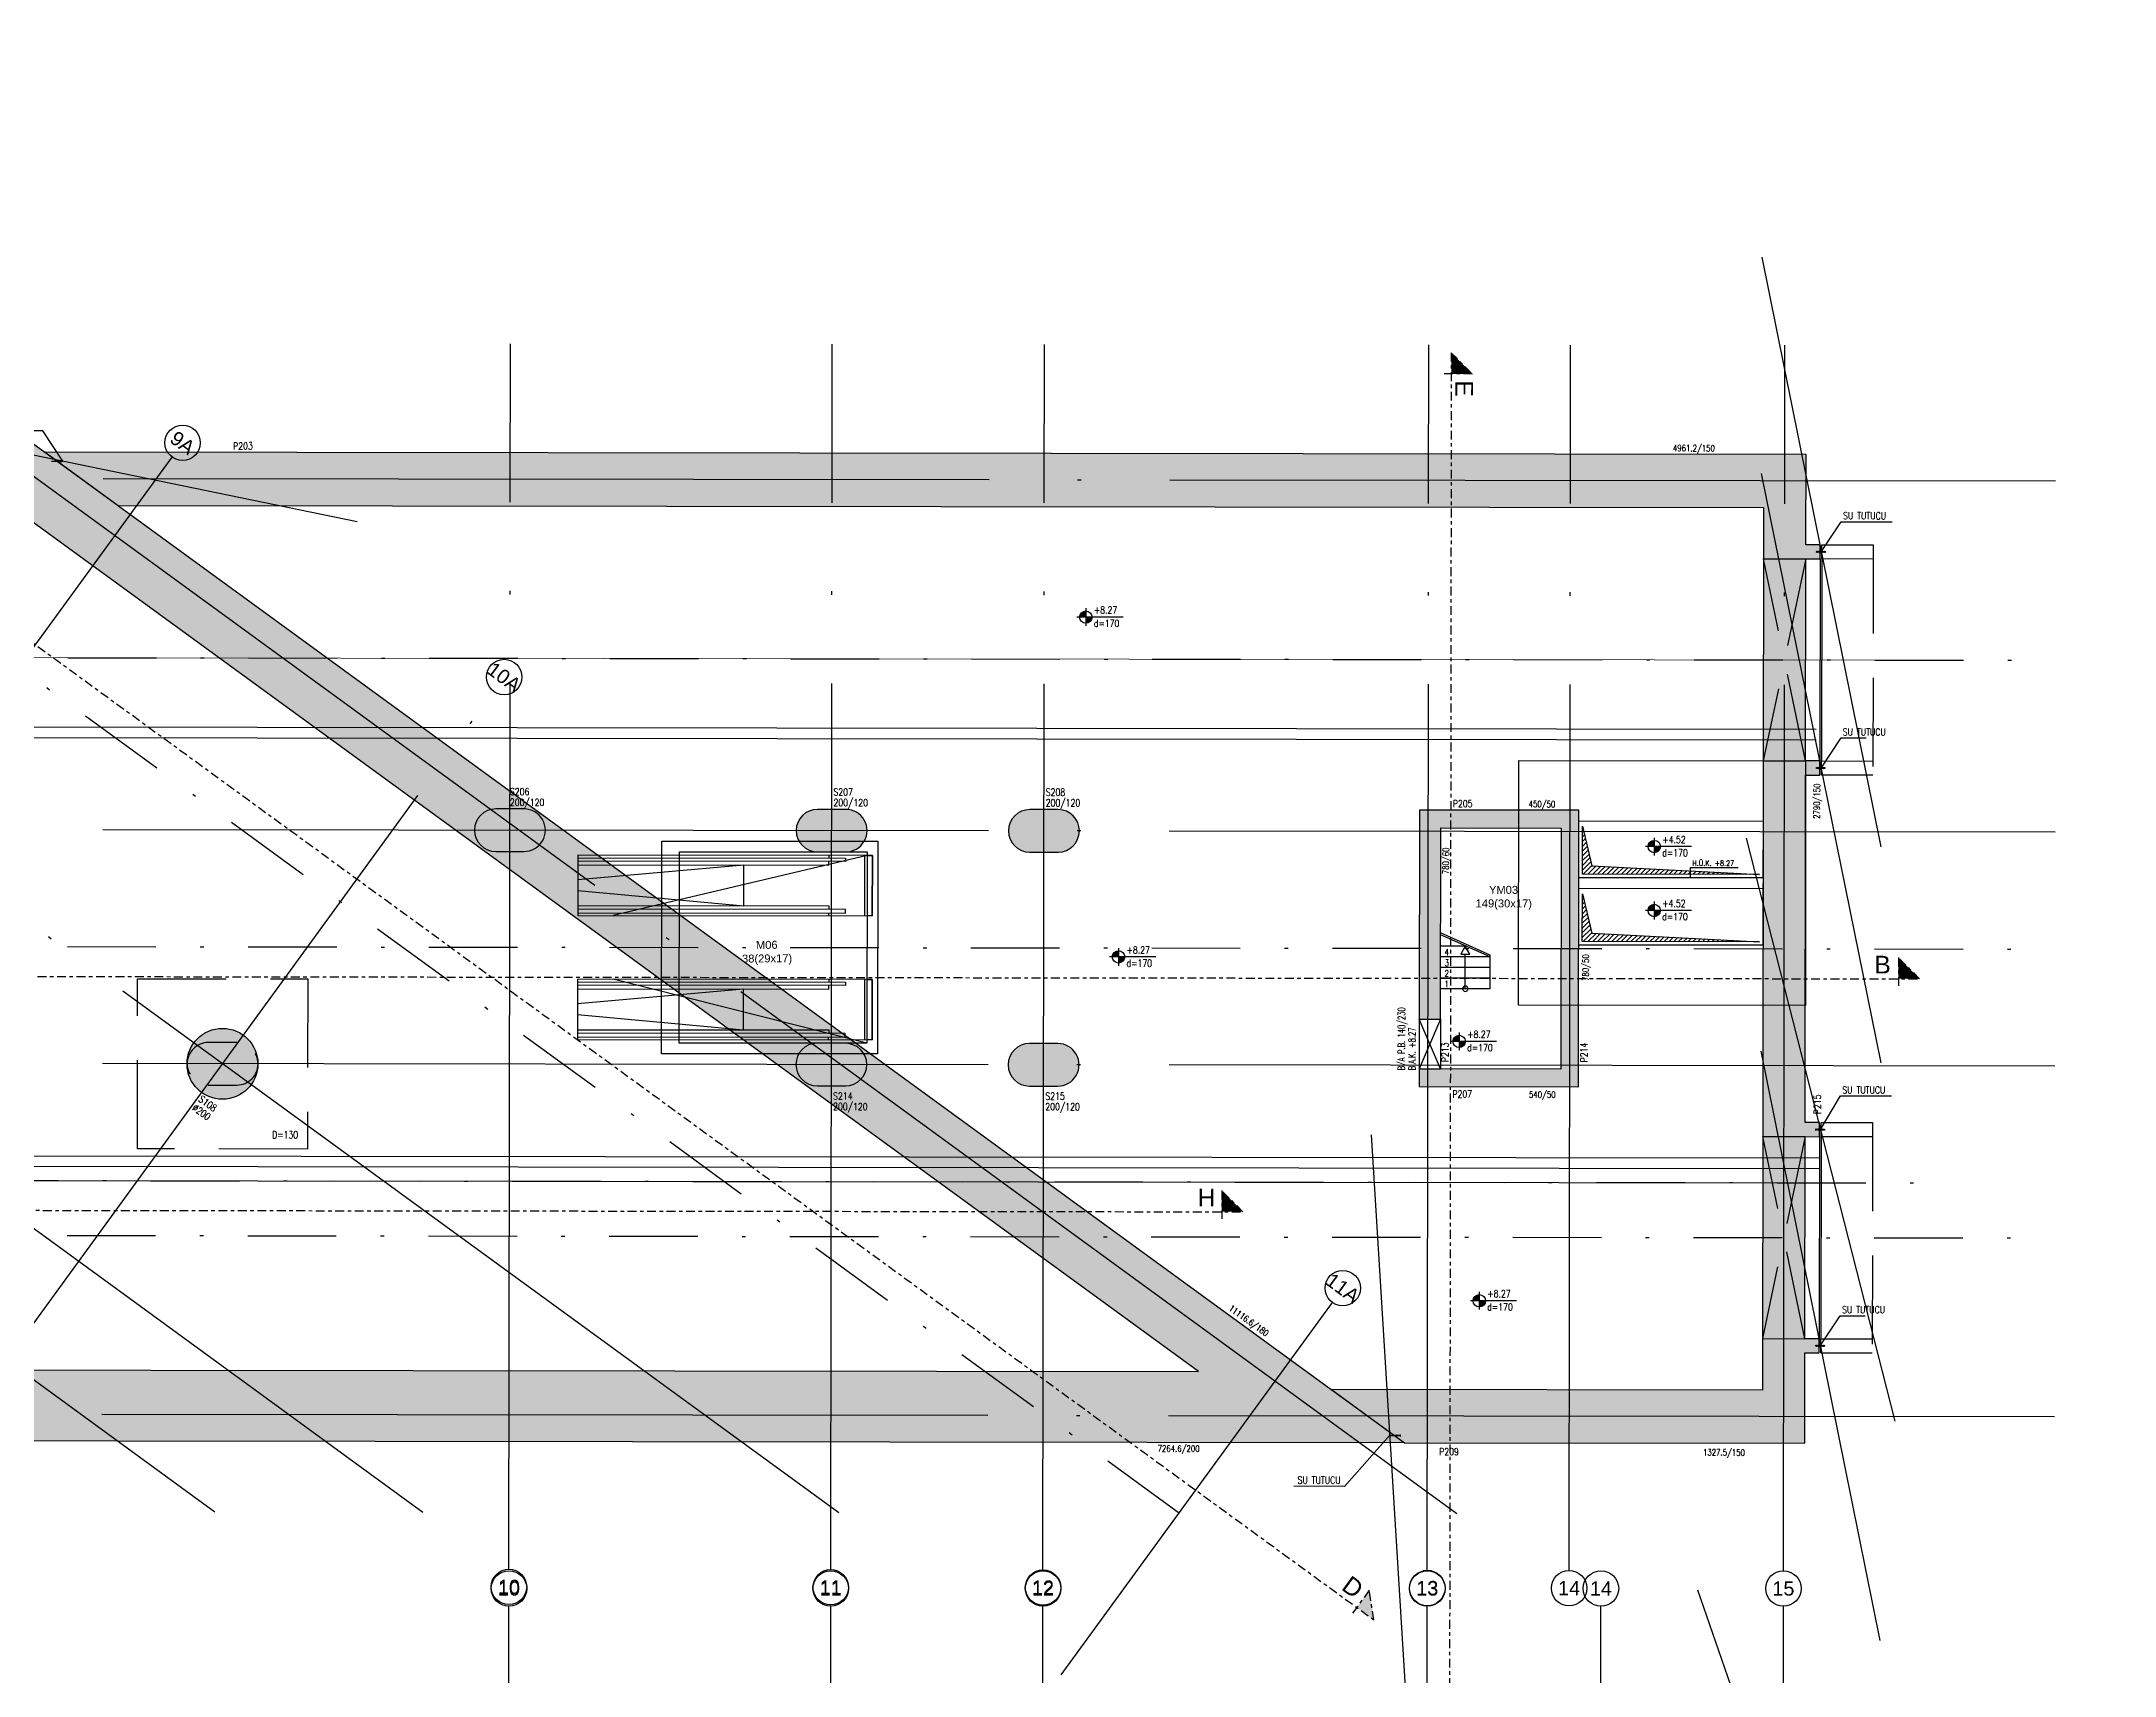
# Model space of a CAD drawing. Header units: millimetres. Extents: x 400382 to 401422, y 4543975 to 4544126.
# Drawn here: x 400803.3 to 400861.8, y 4544051.7 to 4544097.8 of the extents above; entities that cross this region are included whole.
import ezdxf
from ezdxf.enums import TextEntityAlignment as Align

# ---------------------------------------------------------------- set-up
doc = ezdxf.new("R2010")
doc.units = ezdxf.units.MM
for name, pattern in [('AKS', [3, 2.5, -0.25, 0, -0.25]), ('CENTER', [2, 1.25, -0.25, 0.25, -0.25]), ('CIZGI', [0.4, 0.25, -0.15]), ('CONTINU', [0]), ('DASHDOT2', [0.5, 0.25, -0.125, 0, -0.125]), ('HIDDEN', [0.375, 0.25, -0.125]), ('UUC-ST-KAL-I05-101-U-000$0$ACAD_ISO05W100', [33, 24, -3, 0, -3, 0, -3])]:
    doc.linetypes.add(name, pattern=pattern)
doc.layers.add('A-DETL', color=90, linetype='Continuous', lineweight=15)
for name, color, linetype in [('aks prota', 2, 'AKS'), ('boşluk prota', 2, 'Continuous'), ('boşluk taraması prota', 252, 'Continuous'), ('caks prota', 4, 'Continuous'), ('kesit tarama prota', 252, 'Continuous'), ('kiriş prota', 6, 'Continuous'), ('kolon prota', 1, 'Continuous'), ('kolon tarama prota', 252, 'Continuous'), ('lkolon prota', 4, 'Continuous'), ('lperde prota', 4, 'Continuous'), ('merdiven prota', 2, 'Continuous'), ('metraj prota', 2, 'Continuous'), ('not prota', 2, 'Continuous'), ('not yazısı prota', 6, 'Continuous'), ('not çizgisi prota', 4, 'Continuous'), ('perde prota', 1, 'Continuous'), ('PRT-AL-TUNEL_EKSENI', 14, 'DASHDOT2'), ('PRT-MI-ad_dim', 8, 'Continuous'), ('prt-s-taxis', 7, 'Continuous'), ('skesit prota', 7, 'Continuous'), ('st-s_level (kot)', 6, 'Continuous'), ('st-s_levelmark (kot işareti)', 4, 'Continuous'), ('st_s_not çizgisi', 4, 'CIZGI'), ('st_s_su tutucu', 2, 'Continuous'), ('st_s_ölçü', 4, 'Continuous'), ('taks prota', 7, 'Continuous'), ('temel prota', 6, 'Continuous'), ('tkesit prota', 7, 'Continuous'), ('tkolon prota', 6, 'Continuous'), ('tnot prota', 4, 'Continuous'), ('tperde prota', 6, 'Continuous'), ('UUC-ST-KAL-I05-101-U-000$0$st_s_su tutucu', 2, 'Continuous')]:
    doc.layers.add(name, color=color, linetype=linetype)
doc.styles.add('Arial', font='Arial.ttf')
doc.styles.add('OLCU', font='romanstw.shx')
doc.styles.add('PRT-MI-a_Arial', font='Arial.ttf', dxfattribs={"height": 30})
doc.styles.add('TAKS', font='Arial Unicode.ttf')
doc.styles.add('tkolon', font='romanstw.shx')
doc.styles.add('TNOT', font='romanstw.shx', dxfattribs={"width": 0.8, "height": 250})
doc.styles.add('TSIMPLEX', font='romanstw.shx')
doc.dimstyles.new('1-50', dxfattribs={"dimtxt": 10, "dimasz": 4, "dimexe": 4, "dimexo": 8, "dimgap": 4, "dimtad": 1, "dimdec": 1, "dimrnd": 0.05, "dimzin": 9, "dimdsep": 46, "dimtxsty": 'OLCU', "dimblk1": 'OBLIQUE', "dimblk2": 'OBLIQUE', "dimsah": 1, "dimcen": 2, "dimdle": 4, "dimclrd": 4, "dimclre": 4, "dimclrt": 3, "dimadec": 1, "dimazin": 0, "dimtfac": 1, "dimtdec": 1, "dimtix": 1, "dimtmove": 2, "dimatfit": 3, "dimldrblk": 'OBLIQUE', "dimfxl": 1, "dimtvp": 1, "dimtolj": 1, "dimtzin": 1, "dimarcsym": 0})

# ---------------------------------------------------------------- blocks, each defined once
blk = doc.blocks.new('_Oblique')
at = {"layer": 'st_s_ölçü', "lineweight": -2}
blk.add_line((-0.5, -0.5), (0.5, 0.5), dxfattribs=at)
blk = doc.blocks.new('A$C5FA63770')
at = {"color": 253}
blk.add_lwpolyline([(-574.4, 268.9), (-574.4, 98.9)], dxfattribs=at)
at = {"layer": 'st_s_ölçü', "color": 252, "ltscale": 0.1}
blk.add_line((236, 98.9), (236, 268.9), dxfattribs=at)
for points in [[(-574.4, 98.9), (257, 98.9), (257, 268.9), (-574.4, 268.9)], [(-574.4, 261.4), (181.3, 261.4), (181.3, 251.7), (-574.4, 251.7)], [(-574.4, 241.4), (134.3, 241.4), (134.3, 251.7)], [(-574.4, 168.9), (-105.9, 126.4), (-105.9, 241.4), (-574.4, 198.9)], [(134.3, 268.9), (134.3, 261.4)], [(-574.4, 126.4), (134.3, 126.4), (134.3, 116.2)], [(-574.4, 106.4), (181.3, 106.4), (181.3, 116.2), (-574.4, 116.2)], [(134.3, 98.9), (134.3, 106.4)]]:
    blk.add_lwpolyline(points, dxfattribs=at)
blk = doc.blocks.new('Stair_Anotation')
at = {"color": 0, "style": 'PRT-MI-a_Arial'}
blk.add_attdef('M.ADI', text='', height=0.2, dxfattribs=at).set_placement((0, 0), align=Align.BOTTOM_CENTER)
blk.add_attdef('BAS.SAYI-(EN-RIHT)', text='', height=0.2, dxfattribs=at).set_placement((0, -0.08), align=Align.TOP_CENTER)
blk = doc.blocks.new('PLAN_KOT')
at = {"layer": 'st-s_levelmark (kot işareti)'}
h = blk.add_hatch(color=256, dxfattribs=at)
h.paths.add_polyline_path([(0, 17.5, 0.414214), (-17.5, 0), (0, 0)])
h.paths.add_polyline_path([(17.5, 0), (0, 0), (0, -17.5, 0.414214)])
for p, q in [((105, 0), (-25, 0)), ((0, 25), (0, -25))]:
    blk.add_line(p, q, dxfattribs=at)
blk.add_circle((0, 0), 17.5, dxfattribs=at)
at = {"layer": 'st-s_level (kot)', "color": 6, "style": 'OLCU', "width": 0.8}
for tag, p in [('KOT', (22.7, 9.8)), ('DÖŞEME_KALINLIĞI', (22.7, -27.6))]:
    blk.add_attdef(tag, p, '', height=20, dxfattribs=at)
blk = doc.blocks.new('*U38')
at = {"layer": 'metraj prota', "color": 4}
blk.add_lwpolyline([(-120, 0), (-97.5, 13), (-97.5, -13)], close=True, dxfattribs=at)
blk.add_lwpolyline([(0, 0), (-97.5, 0)], dxfattribs=at)
blk.add_circle((0, 0), 7.5, dxfattribs=at)
blk = doc.blocks.new('D')
at = {"layer": 'st_s_su tutucu', "linetype": 'CONTINU', "ltscale": 0.2}
for p, q in [((-39988, 52508), (-39993, 52508)), ((-39993, 52508), (-39993, 52507)), ((-39993, 52507), (-39991, 52506)), ((-39993, 52449), (-39991, 52450)), ((-39993, 52448), (-39993, 52449)), ((-39988, 52448), (-39993, 52448)), ((-39991, 52499), (-39992, 52499)), ((-39992, 52499), (-39992, 52498)), ((-39992, 52498), (-39991, 52498)), ((-39991, 52489), (-39992, 52489)), ((-39992, 52489), (-39992, 52488)), ((-39992, 52488), (-39991, 52488)), ((-39991, 52479), (-39992, 52479)), ((-39992, 52479), (-39992, 52478)), ((-39992, 52478), (-39991, 52478)), ((-39992, 52468), (-39992, 52469)), ((-39992, 52469), (-39991, 52469)), ((-39991, 52468), (-39992, 52468)), ((-39992, 52458), (-39992, 52459)), ((-39992, 52459), (-39991, 52459)), ((-39991, 52458), (-39992, 52458)), ((-39991, 52506), (-39991, 52499)), ((-39991, 52498), (-39991, 52489)), ((-39991, 52488), (-39991, 52479)), ((-39991, 52469), (-39991, 52478)), ((-39991, 52459), (-39991, 52468)), ((-39991, 52450), (-39991, 52458)), ((-39990, 52506), (-39988, 52507)), ((-39990, 52499), (-39990, 52506)), ((-39989, 52499), (-39990, 52499)), ((-39990, 52489), (-39990, 52498)), ((-39990, 52498), (-39989, 52498)), ((-39989, 52489), (-39990, 52489)), ((-39990, 52479), (-39990, 52488)), ((-39990, 52488), (-39989, 52488)), ((-39989, 52479), (-39990, 52479)), ((-39990, 52478), (-39989, 52478)), ((-39990, 52478), (-39990, 52469)), ((-39990, 52469), (-39989, 52469)), ((-39989, 52468), (-39990, 52468)), ((-39990, 52468), (-39990, 52459)), ((-39990, 52459), (-39989, 52459)), ((-39989, 52458), (-39990, 52458)), ((-39990, 52458), (-39990, 52450)), ((-39990, 52450), (-39988, 52449)), ((-39989, 52498), (-39989, 52499)), ((-39989, 52488), (-39989, 52489)), ((-39989, 52478), (-39989, 52479)), ((-39989, 52469), (-39989, 52468)), ((-39989, 52459), (-39989, 52458)), ((-39988, 52507), (-39988, 52508)), ((-39988, 52449), (-39988, 52448))]:
    blk.add_line(p, q, dxfattribs=at)

msp = doc.modelspace()

# ---------------------------------------------------------------- hatches: boundary and pattern name
at = {"layer": 'boşluk taraması prota', "ltscale": 2}
h = msp.add_hatch(dxfattribs=at)
h.set_pattern_fill('ANSI31', color=256, scale=0.03, angle=-0.07155, style=0)
h.set_pattern_definition([(44.928447, (400144.07635, 4543663.90967), (-0.067267757, 0.06743598), [])])
h.paths.add_polyline_path([(400846.815, 4544075.67), (400847.08, 4544074.557), (400851.811, 4544074.314), (400846.814, 4544074.32)])
h = msp.add_hatch(dxfattribs=at)
h.set_pattern_fill('ANSI31', color=256, scale=0.03, angle=-0.07155, style=0)
h.set_pattern_definition([(44.928447, (400144.07414, 4543662.00854), (-0.067267757, 0.06743598), [])])
h.paths.add_polyline_path([(400846.813, 4544073.769), (400847.078, 4544072.656), (400851.809, 4544072.413), (400846.812, 4544072.419)])
at = {"layer": 'kesit tarama prota'}
h = msp.add_hatch(color=256, dxfattribs=at)
h.dxf.hatch_style = 1
h.paths.add_polyline_path([(400843.712, 4544088.431), (400843.113, 4544089.032), (400843.112, 4544088.432)])
h = msp.add_hatch(color=256, dxfattribs=at)
h.dxf.hatch_style = 1
h.paths.add_polyline_path([(400855.733, 4544071.967), (400856.332, 4544071.366), (400855.732, 4544071.367)])
h = msp.add_hatch(color=256, dxfattribs=at)
h.dxf.hatch_style = 1
h.paths.add_polyline_path([(400836.636, 4544065.393), (400837.235, 4544064.793), (400836.635, 4544064.793)])
h = msp.add_hatch(color=256, dxfattribs=at)
h.dxf.hatch_style = 1
h.paths.add_polyline_path([(400840.799, 4544054.116), (400840.931, 4544053.278), (400840.446, 4544053.631)])
at = {"layer": 'kolon tarama prota'}
h = msp.add_hatch(color=256, dxfattribs=at)
h.dxf.hatch_style = 1
h.paths.add_polyline_path([(400839.733, 4544059.78), (400751.942, 4544123.732), (400726.8, 4544089.218), (400728.013, 4544088.335), (400741.847, 4544078.259), (400741.837, 4544067.953), (400756.012, 4544067.935), (400769.15, 4544058.368), (400841.796, 4544058.278)])
h.paths.add_polyline_path([(400769.462, 4544060.368), (400756.737, 4544069.634), (400743.537, 4544069.65), (400743.549, 4544079.247), (400729.477, 4544089.496), (400752.499, 4544121.099), (400835.983, 4544060.285)], flags=16)
h.paths.add_polyline_path([(400786.008, 4544068.397), (400786.009, 4544069.647), (400783.909, 4544069.65), (400783.908, 4544068.4), (400782.438, 4544068.402), (400782.448, 4544076.202), (400786.657, 4544076.197), (400786.655, 4544074.947), (400788.755, 4544074.944), (400788.756, 4544076.194), (400798.312, 4544076.182), (400798.311, 4544074.932), (400800.047, 4544074.93), (400800.038, 4544068.38), (400797.747, 4544068.383), (400797.748, 4544069.633), (400795.648, 4544069.635), (400795.647, 4544068.385)], flags=0)
h.paths.add_polyline_path([(400786.308, 4544068.697), (400786.31, 4544069.947), (400783.61, 4544069.95), (400783.608, 4544068.7), (400782.739, 4544068.701), (400782.748, 4544075.901), (400786.357, 4544075.897), (400786.355, 4544074.647), (400789.055, 4544074.644), (400789.057, 4544075.894), (400798.013, 4544075.882), (400798.011, 4544074.632), (400799.746, 4544074.63), (400799.739, 4544068.68), (400798.047, 4544068.682), (400798.049, 4544069.932), (400795.349, 4544069.936), (400795.347, 4544068.686)], flags=0)
h.paths.add_polyline_path([(400764.488, 4544107.664), (400764.245, 4544107.841), (400765.423, 4544109.458), (400765.665, 4544109.281)], flags=0)
h = msp.add_hatch(color=256, dxfattribs=at)
h.dxf.hatch_style = 1
h.paths.add_polyline_path([(400805.492, 4544084.723), (400851.924, 4544084.665), (400851.893, 4544059.765), (400839.733, 4544059.78), (400841.796, 4544058.278), (400853.091, 4544058.264), (400853.094, 4544060.814), (400853.494, 4544060.813), (400853.495, 4544061.213), (400853.095, 4544061.214), (400853.102, 4544066.914), (400853.502, 4544066.913), (400853.502, 4544067.313), (400853.102, 4544067.314), (400853.115, 4544077.114), (400853.515, 4544077.113), (400853.515, 4544077.513), (400853.115, 4544077.514), (400853.122, 4544083.214), (400853.522, 4544083.213), (400853.523, 4544083.613), (400853.123, 4544083.614), (400853.126, 4544086.164), (400803.429, 4544086.226)])
h = msp.add_hatch(color=256, dxfattribs=at)
h.dxf.hatch_style = 1
edge = h.paths.add_edge_path()
edge.add_arc((400816.148, 4544075.56), 0.6, 89.92845, 269.92845)
edge.add_line((400816.147, 4544074.96), (400816.947, 4544074.959))
edge.add_arc((400816.948, 4544075.559), 0.6, 269.92845, 449.92845)
edge.add_line((400816.948, 4544076.159), (400816.148, 4544076.16))
h = msp.add_hatch(color=256, dxfattribs=at)
h.dxf.hatch_style = 1
edge = h.paths.add_edge_path()
edge.add_arc((400825.228, 4544075.548), 0.6, 89.92845, 269.92845)
edge.add_line((400825.227, 4544074.948), (400826.027, 4544074.947))
edge.add_arc((400826.028, 4544075.547), 0.6, 269.92845, 449.92845)
edge.add_line((400826.028, 4544076.147), (400825.228, 4544076.148))
h = msp.add_hatch(color=256, dxfattribs=at)
h.dxf.hatch_style = 1
edge = h.paths.add_edge_path()
edge.add_arc((400831.218, 4544075.541), 0.6, 89.92845, 269.92845)
edge.add_line((400831.217, 4544074.941), (400832.017, 4544074.94))
edge.add_arc((400832.018, 4544075.54), 0.6, 269.92845, 449.92845)
edge.add_line((400832.018, 4544076.14), (400831.218, 4544076.141))
h = msp.add_hatch(color=256, dxfattribs=at)
h.dxf.hatch_style = 1
h.paths.add_polyline_path([(400846.716, 4544076.122), (400842.216, 4544076.127), (400842.209, 4544070.227), (400842.809, 4544070.227), (400842.815, 4544075.626), (400846.215, 4544075.622), (400846.207, 4544068.822), (400842.207, 4544068.827), (400842.206, 4544068.327), (400846.706, 4544068.322)])
h = msp.add_hatch(color=256, dxfattribs=at)
h.dxf.hatch_style = 1
edge = h.paths.add_edge_path()
edge.add_arc((400808.436, 4544068.969), 1, -0.07155, 359.92845)
h = msp.add_hatch(color=256, dxfattribs=at)
h.dxf.hatch_style = 1
edge = h.paths.add_edge_path()
edge.add_arc((400825.219, 4544068.948), 0.6, 89.92845, 269.92845)
edge.add_line((400825.219, 4544068.348), (400826.019, 4544068.347))
edge.add_arc((400826.019, 4544068.947), 0.6, 269.92845, 449.92845)
edge.add_line((400826.02, 4544069.547), (400825.22, 4544069.548))
h = msp.add_hatch(color=256, dxfattribs=at)
h.dxf.hatch_style = 1
edge = h.paths.add_edge_path()
edge.add_arc((400831.209, 4544068.941), 0.6, 89.92845, 269.92845)
edge.add_line((400831.209, 4544068.341), (400832.009, 4544068.34))
edge.add_arc((400832.009, 4544068.94), 0.6, 269.92845, 449.92845)
edge.add_line((400832.01, 4544069.54), (400831.21, 4544069.541))

# ---------------------------------------------------------------- linework, layer by layer
at = {"layer": 'A-DETL', "color": 1, "lineweight": 5}
msp.add_lwpolyline([(400700.54, 4544080.554), (400856.263, 4544080.36)], dxfattribs=at)
at = {"layer": 'aks prota', "ltscale": 10}
for p, q in [((400843.27, 4544056.276), (400748.755, 4544125.125)), ((400825.832, 4544056.298), (400742.72, 4544116.84)), ((400814.093, 4544056.312), (400738.657, 4544111.263)), ((400808.223, 4544056.32), (400736.626, 4544108.475)), ((400816.522, 4544054.711), (400816.565, 4544089.28)), ((400825.602, 4544054.7), (400825.645, 4544089.269)), ((400831.592, 4544054.692), (400831.635, 4544089.262)), ((400842.437, 4544054.679), (400842.48, 4544089.253)), ((400846.437, 4544054.674), (400846.48, 4544089.248)), ((400852.487, 4544054.666), (400852.53, 4544089.241)), ((400785.352, 4544056.348), (400807.016, 4544086.088)), ((400860.169, 4544085.405), (400696.976, 4544085.609)), ((400799.233, 4544056.331), (400816.093, 4544079.475)), ((400860.156, 4544075.505), (400696.964, 4544075.709)), ((400860.148, 4544068.905), (400696.955, 4544069.109)), ((400832.105, 4544051.728), (400839.759, 4544062.235)), ((400860.136, 4544059.005), (400696.943, 4544059.209)), ((400816.522, 4544005.838), (400816.522, 4544053.666)), ((400825.602, 4544005.838), (400825.602, 4544053.666)), ((400831.592, 4544005.838), (400831.592, 4544053.666)), ((400842.437, 4544005.838), (400842.437, 4544053.666)), ((400847.337, 4544005.838), (400847.337, 4544053.666)), ((400852.487, 4544005.838), (400852.487, 4544053.666))]:
    msp.add_line(p, q, dxfattribs=at)
at = {"layer": 'boşluk prota', "ltscale": 0.05}
for points in [[(400846.815, 4544075.67), (400847.08, 4544074.557), (400851.811, 4544074.314), (400846.814, 4544074.32)], [(400846.813, 4544073.769), (400847.078, 4544072.656), (400851.809, 4544072.413), (400846.812, 4544072.419)]]:
    msp.add_lwpolyline(points, close=True, dxfattribs=at)
at = {"layer": 'caks prota', "ltscale": 0.05}
for centre in [(400807.311, 4544086.491), (400816.385, 4544079.881), (400840.051, 4544062.641), (400816.521, 4544054.211), (400816.522, 4544054.166), (400825.601, 4544054.2), (400825.601, 4544054.166), (400831.593, 4544054.192), (400831.593, 4544054.166), (400842.438, 4544054.179), (400842.438, 4544054.166), (400846.438, 4544054.174), (400847.338, 4544054.166), (400852.487, 4544054.166), (400852.487, 4544054.166)]:
    msp.add_circle(centre, 0.5, dxfattribs=at)
at = {"layer": 'kiriş prota'}
msp.add_line((400702, 4544065.802), (400853.5, 4544065.613), dxfattribs=at)
for points in [[(400853.522, 4544083.213), (400853.515, 4544077.513)], [(400844.207, 4544071.085), (400844.208, 4544072.039)], [(400853.502, 4544066.913), (400853.495, 4544061.213)]]:
    msp.add_lwpolyline(points, dxfattribs=at)
at = {"layer": 'kolon prota', "color": 1}
for points in [[(400816.148, 4544076.16, 1), (400816.147, 4544074.96), (400816.947, 4544074.959, 1), (400816.948, 4544076.159)], [(400825.228, 4544076.148, 1), (400825.227, 4544074.948), (400826.027, 4544074.947, 1), (400826.028, 4544076.147)], [(400831.218, 4544076.141, 1), (400831.217, 4544074.941), (400832.017, 4544074.94, 1), (400832.018, 4544076.14)], [(400825.22, 4544069.548, 1), (400825.219, 4544068.348), (400826.019, 4544068.347, 1), (400826.02, 4544069.547)], [(400831.21, 4544069.541, 1), (400831.209, 4544068.341), (400832.009, 4544068.34, 1), (400832.01, 4544069.54)]]:
    msp.add_lwpolyline(points, format="xyb", close=True, dxfattribs=at)
at = {"layer": 'kolon prota', "color": 5, "linetype": 'HIDDEN', "ltscale": 5}
msp.add_lwpolyline([(400808.04, 4544069.57, 1), (400808.039, 4544068.37), (400808.839, 4544068.369, 1), (400808.84, 4544069.569)], format="xyb", close=True, dxfattribs=at)
at = {"layer": 'kolon prota', "color": 1}
msp.add_circle((400808.436, 4544068.969), 1, dxfattribs=at)
at = {"layer": 'kolon tarama prota'}
for points in [[(400855.022, 4544083.211), (400853.572, 4544083.213), (400853.573, 4544083.613), (400855.023, 4544083.611)], [(400853.572, 4544083.213), (400853.565, 4544077.513)], [(400855.015, 4544077.111), (400853.565, 4544077.113), (400853.565, 4544077.513), (400855.015, 4544077.511)], [(400855.002, 4544066.911), (400853.552, 4544066.913), (400853.552, 4544067.313), (400855.002, 4544067.311)], [(400853.552, 4544066.913), (400853.545, 4544061.213)], [(400853.544, 4544060.813), (400853.545, 4544061.213), (400854.995, 4544061.211)], [(400853.544, 4544060.813), (400854.994, 4544060.811)]]:
    msp.add_lwpolyline(points, dxfattribs=at)
at = {"layer": 'kolon tarama prota', "linetype": 'HIDDEN', "ltscale": 10}
for points in [[(400855.023, 4544083.611), (400855.015, 4544077.111)], [(400855.002, 4544067.311), (400854.994, 4544060.811)]]:
    msp.add_lwpolyline(points, dxfattribs=at)
at = {"layer": 'merdiven prota', "linetype": 'HIDDEN', "ltscale": 10}
for p, q in [((400843.53, 4544072.286), (400842.811, 4544072.286)), ((400844.208, 4544071.985), (400842.811, 4544071.986)), ((400844.207, 4544071.385), (400842.81, 4544071.386)), ((400844.208, 4544071.685), (400842.811, 4544071.686)), ((400844.207, 4544071.085), (400842.81, 4544071.086))]:
    msp.add_line(p, q, dxfattribs=at)
for points in [[(400851.922, 4544083.215), (400853.122, 4544083.214), (400851.915, 4544077.515), (400853.115, 4544077.514), (400851.922, 4544083.215)], [(400826.632, 4544074.847), (400826.777, 4544074.847), (400826.775, 4544073.147), (400826.63, 4544073.147)], [(400844.208, 4544072.039), (400842.809, 4544072.66)], [(400844.208, 4544071.985), (400842.809, 4544072.606)], [(400826.627, 4544071.347), (400826.772, 4544071.347), (400826.77, 4544069.647), (400826.625, 4544069.647)], [(400842.206, 4544070.227), (400842.809, 4544070.227), (400842.207, 4544068.827), (400842.807, 4544068.828), (400842.206, 4544070.227)], [(400851.902, 4544066.915), (400853.102, 4544066.914), (400851.895, 4544061.215), (400853.095, 4544061.214), (400851.902, 4544066.915)]]:
    msp.add_lwpolyline(points, dxfattribs=at)
at = {"layer": 'not prota', "ltscale": 0.1}
msp.add_lwpolyline([(400849.866, 4544074.217), (400849.867, 4544074.507), (400851.211, 4544074.505)], dxfattribs=at)
at = {"layer": 'perde prota'}
for points in [[(400741.837, 4544067.953), (400741.847, 4544078.259), (400726.8, 4544089.218), (400751.942, 4544123.732), (400841.796, 4544058.278), (400769.15, 4544058.368), (400756.012, 4544067.935), (400741.837, 4544067.953)], [(400756.737, 4544069.634), (400769.462, 4544060.368), (400835.983, 4544060.285), (400752.499, 4544121.099), (400729.477, 4544089.496), (400743.549, 4544079.247), (400743.537, 4544069.65), (400756.737, 4544069.634)], [(400842.809, 4544070.227), (400842.815, 4544075.626), (400846.215, 4544075.622), (400846.207, 4544068.822), (400842.207, 4544068.827), (400842.206, 4544068.327), (400846.706, 4544068.322), (400846.716, 4544076.122), (400842.216, 4544076.127), (400842.209, 4544070.227), (400842.809, 4544070.227)], [(400842.206, 4544070.227), (400842.207, 4544068.827)], [(400842.809, 4544070.227), (400842.807, 4544068.828)]]:
    msp.add_lwpolyline(points, dxfattribs=at)
msp.add_lwpolyline([(400805.492, 4544084.723), (400851.924, 4544084.665), (400851.893, 4544059.765), (400839.733, 4544059.78), (400841.796, 4544058.278), (400853.091, 4544058.264), (400853.094, 4544060.814), (400853.494, 4544060.813), (400853.495, 4544061.213), (400853.095, 4544061.214), (400853.102, 4544066.914), (400853.502, 4544066.913), (400853.502, 4544067.313), (400853.102, 4544067.314), (400853.115, 4544077.114), (400853.515, 4544077.113), (400853.515, 4544077.513), (400853.115, 4544077.514), (400853.122, 4544083.214), (400853.522, 4544083.213), (400853.523, 4544083.613), (400853.123, 4544083.614), (400853.126, 4544086.164), (400803.429, 4544086.226)], close=True, dxfattribs=at)
at = {"layer": 'PRT-AL-TUNEL_EKSENI', "ltscale": 10}
for p, q in [((400835.444, 4544056.286), (400746.047, 4544121.407)), ((400696.97, 4544080.559), (400860.163, 4544080.355)), ((400696.96, 4544072.409), (400860.152, 4544072.205)), ((400694.212, 4544065.812), (400857.405, 4544065.608)), ((400696.949, 4544064.259), (400860.142, 4544064.055))]:
    msp.add_line(p, q, dxfattribs=at)
at = {"layer": 'skesit prota', "linetype": 'CENTER', "ltscale": 0.2}
for p, q in [((400843.113, 4544089.032), (400843.712, 4544088.431)), ((400843.712, 4544088.431), (400842.812, 4544088.433)), ((400855.733, 4544071.967), (400855.732, 4544071.067)), ((400856.332, 4544071.366), (400855.733, 4544071.967)), ((400836.636, 4544065.393), (400836.635, 4544064.493)), ((400837.235, 4544064.793), (400836.636, 4544065.393)), ((400840.799, 4544054.116), (400840.269, 4544053.389)), ((400840.931, 4544053.278), (400840.799, 4544054.116))]:
    msp.add_line(p, q, dxfattribs=at)
for points in [[(400744.989, 4544123.167), (400840.931, 4544053.278)], [(400843.113, 4544089.032), (400843.065, 4544050.578)], [(400693.767, 4544071.569), (400856.332, 4544071.366)], [(400758.27, 4544064.891), (400837.235, 4544064.793)]]:
    msp.add_lwpolyline(points, dxfattribs=at)
at = {"layer": 'temel prota', "color": 5}
for p, q in [((400702.016, 4544078.602), (400853.416, 4544078.413)), ((400702.016, 4544078.302), (400853.416, 4544078.113)), ((400702.001, 4544066.502), (400853.501, 4544066.313)), ((400702.001, 4544066.202), (400853.501, 4544066.013))]:
    msp.add_line(p, q, dxfattribs=at)
for points in [[(400845.018, 4544077.524), (400853.115, 4544077.514), (400853.106, 4544070.611), (400845.009, 4544070.621)], [(400846.716, 4544075.822), (400851.913, 4544075.815), (400851.909, 4544072.313), (400846.711, 4544072.319)], [(400846.716, 4544075.822), (400851.913, 4544075.815), (400851.911, 4544074.214), (400846.714, 4544074.22)], [(400820.832, 4544075.254), (400826.932, 4544075.246), (400826.925, 4544069.246), (400820.825, 4544069.254)], [(400821.332, 4544074.953), (400826.632, 4544074.947), (400826.625, 4544069.547), (400821.325, 4544069.553)], [(400846.713, 4544073.92), (400851.911, 4544073.914), (400851.909, 4544072.313), (400846.711, 4544072.319)]]:
    msp.add_lwpolyline(points, close=True, dxfattribs=at)
at = {"layer": 'temel prota', "color": 4}
for points in [[(400826.632, 4544074.847), (400819.461, 4544073.156)], [(400826.625, 4544069.547), (400819.458, 4544071.356)]]:
    msp.add_lwpolyline(points, dxfattribs=at)
at = {"layer": 'temel prota', "linetype": 'HIDDEN', "ltscale": 10}
msp.add_lwpolyline([(400806.042, 4544071.37), (400810.842, 4544071.364), (400810.836, 4544066.565), (400806.036, 4544066.571)], close=True, dxfattribs=at)
at = {"layer": 'UUC-ST-KAL-I05-101-U-000$0$st_s_su tutucu', "linetype": 'UUC-ST-KAL-I05-101-U-000$0$ACAD_ISO05W100', "ltscale": 0.05}
for points in [[(400853.567, 4544083.393, -0.57735), (400853.565, 4544083.39), (400853.53, 4544083.39, -0.57735), (400853.529, 4544083.393), (400853.541, 4544083.413, 0.57735), (400853.539, 4544083.416), (400853.493, 4544083.416), (400853.493, 4544083.422), (400853.489, 4544083.422), (400853.489, 4544083.416), (400853.456, 4544083.416), (400853.456, 4544083.422), (400853.452, 4544083.422), (400853.452, 4544083.416), (400853.432, 4544083.416), (400853.423, 4544083.429), (400853.418, 4544083.429), (400853.418, 4544083.398), (400853.423, 4544083.398), (400853.432, 4544083.411), (400853.452, 4544083.411), (400853.452, 4544083.405), (400853.456, 4544083.405), (400853.456, 4544083.411), (400853.489, 4544083.411), (400853.489, 4544083.405), (400853.493, 4544083.405), (400853.493, 4544083.411), (400853.531, 4544083.41, -0.57735), (400853.533, 4544083.408), (400853.521, 4544083.388, 0.57735), (400853.523, 4544083.386), (400853.573, 4544083.386, 0.57735), (400853.574, 4544083.388), (400853.563, 4544083.408, -0.57735), (400853.564, 4544083.41), (400853.602, 4544083.41), (400853.602, 4544083.405), (400853.606, 4544083.405), (400853.606, 4544083.41), (400853.639, 4544083.41), (400853.639, 4544083.405), (400853.643, 4544083.405), (400853.643, 4544083.41), (400853.664, 4544083.41), (400853.673, 4544083.397), (400853.678, 4544083.397), (400853.678, 4544083.429), (400853.673, 4544083.429), (400853.664, 4544083.416), (400853.643, 4544083.416), (400853.643, 4544083.421), (400853.639, 4544083.421), (400853.639, 4544083.416), (400853.606, 4544083.416), (400853.606, 4544083.421), (400853.602, 4544083.421), (400853.602, 4544083.416), (400853.556, 4544083.416, 0.57735), (400853.555, 4544083.413)], [(400853.559, 4544077.293, -0.57735), (400853.558, 4544077.29), (400853.523, 4544077.29, -0.57735), (400853.521, 4544077.293), (400853.533, 4544077.313, 0.57735), (400853.532, 4544077.316), (400853.486, 4544077.316), (400853.486, 4544077.322), (400853.482, 4544077.322), (400853.482, 4544077.316), (400853.449, 4544077.316), (400853.449, 4544077.322), (400853.445, 4544077.322), (400853.445, 4544077.316), (400853.424, 4544077.316), (400853.415, 4544077.329), (400853.41, 4544077.329), (400853.41, 4544077.298), (400853.415, 4544077.298), (400853.424, 4544077.311), (400853.445, 4544077.311), (400853.445, 4544077.305), (400853.449, 4544077.305), (400853.449, 4544077.311), (400853.482, 4544077.311), (400853.482, 4544077.305), (400853.486, 4544077.305), (400853.486, 4544077.311), (400853.524, 4544077.311, -0.57735), (400853.525, 4544077.308), (400853.514, 4544077.288, 0.57735), (400853.515, 4544077.286), (400853.565, 4544077.286, 0.57735), (400853.567, 4544077.288), (400853.555, 4544077.308, -0.57735), (400853.557, 4544077.31), (400853.595, 4544077.31), (400853.595, 4544077.305), (400853.599, 4544077.305), (400853.599, 4544077.31), (400853.632, 4544077.31), (400853.632, 4544077.305), (400853.636, 4544077.305), (400853.636, 4544077.31), (400853.656, 4544077.31), (400853.665, 4544077.297), (400853.67, 4544077.297), (400853.67, 4544077.329), (400853.665, 4544077.329), (400853.656, 4544077.316), (400853.636, 4544077.316), (400853.636, 4544077.321), (400853.632, 4544077.321), (400853.632, 4544077.316), (400853.599, 4544077.316), (400853.599, 4544077.321), (400853.595, 4544077.321), (400853.595, 4544077.316), (400853.549, 4544077.316, 0.57735), (400853.547, 4544077.313)], [(400853.546, 4544067.093, -0.57735), (400853.545, 4544067.09), (400853.51, 4544067.09, -0.57735), (400853.508, 4544067.093), (400853.52, 4544067.113, 0.57735), (400853.519, 4544067.116), (400853.473, 4544067.116), (400853.473, 4544067.122), (400853.469, 4544067.122), (400853.469, 4544067.116), (400853.436, 4544067.116), (400853.436, 4544067.122), (400853.432, 4544067.122), (400853.432, 4544067.116), (400853.411, 4544067.116), (400853.403, 4544067.129), (400853.397, 4544067.129), (400853.397, 4544067.098), (400853.403, 4544067.098), (400853.411, 4544067.111), (400853.432, 4544067.111), (400853.432, 4544067.105), (400853.436, 4544067.105), (400853.436, 4544067.111), (400853.469, 4544067.111), (400853.469, 4544067.105), (400853.473, 4544067.105), (400853.473, 4544067.111), (400853.511, 4544067.111, -0.57735), (400853.512, 4544067.108), (400853.501, 4544067.088, 0.57735), (400853.502, 4544067.086), (400853.552, 4544067.086, 0.57735), (400853.554, 4544067.088), (400853.543, 4544067.108, -0.57735), (400853.544, 4544067.11), (400853.582, 4544067.11), (400853.582, 4544067.105), (400853.586, 4544067.105), (400853.586, 4544067.11), (400853.619, 4544067.11), (400853.619, 4544067.105), (400853.623, 4544067.105), (400853.623, 4544067.11), (400853.644, 4544067.11), (400853.652, 4544067.097), (400853.657, 4544067.097), (400853.657, 4544067.129), (400853.652, 4544067.129), (400853.644, 4544067.116), (400853.623, 4544067.116), (400853.623, 4544067.121), (400853.619, 4544067.121), (400853.619, 4544067.116), (400853.586, 4544067.116), (400853.586, 4544067.121), (400853.582, 4544067.121), (400853.582, 4544067.116), (400853.536, 4544067.116, 0.57735), (400853.535, 4544067.113)], [(400853.539, 4544060.993, -0.57735), (400853.537, 4544060.99), (400853.502, 4544060.99, -0.57735), (400853.501, 4544060.993), (400853.513, 4544061.013, 0.57735), (400853.511, 4544061.016), (400853.465, 4544061.016), (400853.465, 4544061.022), (400853.461, 4544061.022), (400853.461, 4544061.016), (400853.429, 4544061.016), (400853.429, 4544061.022), (400853.424, 4544061.022), (400853.424, 4544061.016), (400853.404, 4544061.016), (400853.395, 4544061.029), (400853.39, 4544061.029), (400853.39, 4544060.998), (400853.395, 4544060.998), (400853.404, 4544061.011), (400853.424, 4544061.011), (400853.424, 4544061.005), (400853.429, 4544061.005), (400853.429, 4544061.011), (400853.461, 4544061.011), (400853.461, 4544061.005), (400853.465, 4544061.005), (400853.465, 4544061.011), (400853.503, 4544061.011, -0.57735), (400853.505, 4544061.008), (400853.493, 4544060.988, 0.57735), (400853.495, 4544060.986), (400853.545, 4544060.986, 0.57735), (400853.546, 4544060.988), (400853.535, 4544061.008, -0.57735), (400853.537, 4544061.01), (400853.574, 4544061.01), (400853.574, 4544061.005), (400853.578, 4544061.005), (400853.578, 4544061.01), (400853.611, 4544061.01), (400853.611, 4544061.005), (400853.615, 4544061.005), (400853.615, 4544061.01), (400853.636, 4544061.01), (400853.645, 4544060.997), (400853.65, 4544060.997), (400853.65, 4544061.029), (400853.645, 4544061.029), (400853.636, 4544061.016), (400853.615, 4544061.016), (400853.615, 4544061.021), (400853.611, 4544061.021), (400853.611, 4544061.016), (400853.578, 4544061.016), (400853.578, 4544061.021), (400853.574, 4544061.021), (400853.574, 4544061.016), (400853.529, 4544061.016, 0.57735), (400853.527, 4544061.013)]]:
    msp.add_lwpolyline(points, format="xyb", close=True, dxfattribs=at)

# ---------------------------------------------------------------- block references
at = {"xscale": 0.01, "yscale": 0.01, "zscale": 0.01, "rotation": 359.9284472481884}
for p in [(400824.204, 4544072.161), (400824.199, 4544068.661)]:
    msp.add_blockref('A$C5FA63770', p, dxfattribs=at)
at = {"layer": 'PRT-MI-ad_dim', "xscale": -0.009999999999999998, "yscale": 0.01, "zscale": 0.01, "rotation": 89.92844641491553}
msp.add_blockref('*U38', (400843.508, 4544071.086), dxfattribs=at)
at = {"layer": 'prt-s-taxis'}
ref = msp.add_blockref('Stair_Anotation', (400844.598, 4544073.697), dxfattribs=dict(at, xscale=-1.125, yscale=1.125, zscale=1.125, rotation=359.9284472135454))
ref.add_attrib('M.ADI', 'YM03', dxfattribs={"layer": '0', "color": 0, "height": 0.225, "rotation": 359.92845, "style": 'PRT-MI-a_Arial'}).set_placement((400844.589, 4544073.697), align=Align.BOTTOM_CENTER)
ref.add_attrib('BAS.SAYI-(EN-RIHT)', '149(30x17)', dxfattribs={"layer": '0', "color": 0, "height": 0.225, "rotation": 359.92845, "style": 'PRT-MI-a_Arial'}).set_placement((400844.596, 4544073.607), align=Align.TOP_CENTER)
ref = msp.add_blockref('Stair_Anotation', (400823.807, 4544072.145), dxfattribs=dict(at, xscale=-1.125, yscale=1.125, zscale=1.125, rotation=0.4774105026454834))
ref.add_attrib('M.ADI', 'M06', dxfattribs={"layer": '0', "color": 0, "height": 0.225, "rotation": 0.47741, "style": 'PRT-MI-a_Arial'}).set_placement((400823.798, 4544072.145), align=Align.BOTTOM_CENTER)
ref.add_attrib('BAS.SAYI-(EN-RIHT)', '38(29x17)', dxfattribs={"layer": '0', "color": 0, "height": 0.225, "rotation": 0.47741, "style": 'PRT-MI-a_Arial'}).set_placement((400823.805, 4544072.055), align=Align.TOP_CENTER)
at = {"layer": 'st-s_level (kot)', "linetype": 'CONTINU', "ltscale": 0.1, "xscale": 0.01, "yscale": 0.01, "zscale": 0.01, "rotation": 359.9284472481884}
for p, values in [((400832.8, 4544081.573), {'KOT': '+8.27', 'DÖŞEME_KALINLIĞI': 'd=170'}), ((400848.843, 4544075.098), {'KOT': '+4.52', 'DÖŞEME_KALINLIĞI': 'd=170'}), ((400848.841, 4544073.295), {'KOT': '+4.52', 'DÖŞEME_KALINLIĞI': 'd=170'}), ((400833.723, 4544071.985), {'KOT': '+8.27', 'DÖŞEME_KALINLIĞI': 'd=170'}), ((400843.337, 4544069.601), {'KOT': '+8.27', 'DÖŞEME_KALINLIĞI': 'd=170'}), ((400843.905, 4544062.283), {'KOT': '+8.27', 'DÖŞEME_KALINLIĞI': 'd=170'})]:
    msp.add_blockref('PLAN_KOT', p, dxfattribs=at).add_auto_attribs(values)
at = {"layer": 'st_s_ölçü', "xscale": 0.004999999999999998, "yscale": 0.004999999999999998, "zscale": 0.004999999999999998, "rotation": 269.9284472481885}
for p in [(400541.136, 4543886.343), (400578.89, 4543858.856)]:
    msp.add_blockref('D', p, dxfattribs=at)

# ---------------------------------------------------------------- texts
at = {"layer": 'lkolon prota', "style": 'tkolon', "width": 0.8}
for s, rotation, p in [('200/120', 359.92845, (400816.547, 4544076.25)), ('200/120', 359.92845, (400825.679, 4544076.241)), ('200/120', 359.92845, (400831.669, 4544076.233)), ('%%C200', 323.92845, (400807.564, 4544067.686)), ('200/120', 359.92845, (400825.668, 4544067.664)), ('200/120', 359.92845, (400831.658, 4544067.657))]:
    msp.add_text(s, height=0.2, rotation=rotation, dxfattribs=at).set_placement(p)
at = {"layer": 'lperde prota', "style": 'tkolon', "width": 0.8}
for s, rotation, p in [('4961.2/150', 359.56796, (400849.368, 4544086.343)), ('2790/150', 89.56796, (400853.425, 4544075.878)), ('450/50', 359.56796, (400845.297, 4544076.299)), ('780/60', 89.56796, (400842.956, 4544074.318)), ('780/50', 89.56796, (400846.902, 4544071.308)), ('540/50', 359.56796, (400845.306, 4544068.102)), ('11116.6/180', 324.39774, (400836.868, 4544062.103)), ('7264.6/200', 359.56796, (400834.826, 4544058.117)), ('1327.5/150', 359.56796, (400850.217, 4544058.009))]:
    msp.add_text(s, height=0.18, rotation=rotation, dxfattribs=at).set_placement(p, align=Align.MIDDLE_LEFT)
at = {"layer": 'not yazısı prota', "ltscale": 0.05, "style": 'TSIMPLEX', "width": 0.8}
for p in [(400854.17, 4544084.332), (400854.162, 4544078.232), (400854.15, 4544068.132), (400854.142, 4544061.932), (400838.777, 4544057.123)]:
    msp.add_text('SU TUTUCU', height=0.2, rotation=359.92845, dxfattribs=at).set_placement(p)
at = {"layer": 'st-s_level (kot)', "color": 6, "style": 'OLCU', "width": 0.8}
msp.add_attdef('D=130', (400809.837, 4544066.866), '', height=0.2, rotation=359.92845, dxfattribs=at)
at = {"layer": 'st_s_not çizgisi', "ltscale": 0.05, "style": 'tkolon', "width": 0.8}
for s, p in [('3', (400842.926, 4544071.818)), ('4', (400842.926, 4544072.118)), ('2', (400842.925, 4544071.518)), ('1', (400842.925, 4544071.218))]:
    msp.add_text(s, height=0.18, rotation=359.92845, dxfattribs=at).set_placement(p, align=Align.MIDDLE_LEFT)
at = {"layer": 'taks prota', "style": 'TAKS'}
for s, rotation, p in [('9A', 323.43361, (400807.311, 4544086.491)), ('10A', 323.43361, (400816.385, 4544079.881)), ('11A', 323.43361, (400840.051, 4544062.641)), ('10', 359.92845, (400816.521, 4544054.211)), ('11', 359.92845, (400825.601, 4544054.2)), ('12', 359.92845, (400831.59, 4544054.192)), ('13', 359.92845, (400842.438, 4544054.179)), ('14', 359.92845, (400846.438, 4544054.174)), ('15', 359.92845, (400852.487, 4544054.166))]:
    msp.add_text(s, height=0.4, rotation=rotation, dxfattribs=at).set_placement(p, align=Align.MIDDLE_CENTER)
for s, p in [('10', (400816.522, 4544054.166)), ('11', (400825.601, 4544054.166)), ('12', (400831.593, 4544054.166)), ('13', (400842.438, 4544054.166)), ('14', (400847.338, 4544054.166)), ('15', (400852.487, 4544054.166))]:
    msp.add_text(s, height=0.4, dxfattribs=at).set_placement(p, align=Align.MIDDLE_CENTER)
at = {"layer": 'tkesit prota', "style": 'Arial'}
for s, rotation, p in [('E', 269.92845, (400843.231, 4544088.255)), ('B', 359.92845, (400855.052, 4544071.518)), ('H', 359.92845, (400835.955, 4544064.944)), ('D', 323.92845, (400839.984, 4544054.153))]:
    msp.add_text(s, height=0.5, rotation=rotation, dxfattribs=at).set_placement(p)
at = {"layer": 'tkolon prota', "style": 'tkolon', "width": 0.8}
for s, rotation, p in [('S206', 359.92845, (400816.547, 4544076.55)), ('S207', 359.92845, (400825.679, 4544076.541)), ('S208', 359.92845, (400831.669, 4544076.533)), ('S108', 323.92845, (400807.74, 4544067.929)), ('S214', 359.92845, (400825.668, 4544067.964)), ('S215', 359.92845, (400831.658, 4544067.957))]:
    msp.add_text(s, height=0.2, rotation=rotation, dxfattribs=at).set_placement(p)
at = {"layer": 'tnot prota', "style": 'TNOT'}
for s, height, rotation, width, p in [('H.Ü.K. +8.27', 0.15, 359.92845, 0.8, (400849.915, 4544074.63)), ('B/A P.B. 140/230', 0.2, 89.92845, 0.7, (400841.707, 4544068.782)), ('B.A.K. +8.27', 0.2, 89.92845, 0.7, (400842.007, 4544068.782))]:
    msp.add_text(s, height=height, rotation=rotation, dxfattribs=dict(at, width=width)).set_placement(p, align=Align.MIDDLE_LEFT)
at = {"layer": 'tperde prota', "style": 'tkolon', "width": 0.8}
for s, rotation, p in [('P203', 0.39774, (400808.736, 4544086.401)), ('P205', 0.39774, (400843.159, 4544076.308)), ('P213', 90.39774, (400842.938, 4544069.014)), ('P214', 90.39774, (400846.858, 4544069.009)), ('P207', 0.39774, (400843.147, 4544068.112)), ('P215', 90.39774, (400853.449, 4544067.547)), ('P209', 0.39774, (400842.773, 4544058.025))]:
    msp.add_text(s, height=0.2, rotation=rotation, dxfattribs=at).set_placement(p, align=Align.MIDDLE_LEFT)

# ---------------------------------------------------------------- leaders
at = {"layer": 'not çizgisi prota'}
for points in [[(400803.928, 4544085.975), (400803.366, 4544086.828), (400801.928, 4544086.83)], [(400853.556, 4544083.412), (400854.121, 4544084.263), (400855.559, 4544084.261)], [(400853.549, 4544077.312), (400854.113, 4544078.163), (400854.819, 4544078.162)], [(400853.536, 4544067.112), (400854.1, 4544068.063), (400855.539, 4544068.061)], [(400853.528, 4544061.012), (400854.093, 4544061.863), (400854.799, 4544061.862)], [(400841.384, 4544058.492), (400840.105, 4544057.046), (400838.667, 4544057.048)], [(400852.843, 4544046.113), (400853.401, 4544047.263), (400854.84, 4544047.263)]]:
    msp.add_leader(points, dimstyle='1-50', override={"dimasz": 12, "dimgap": 4, "dimtad": 0}, dxfattribs=at)

doc.saveas('drawing.dxf')
